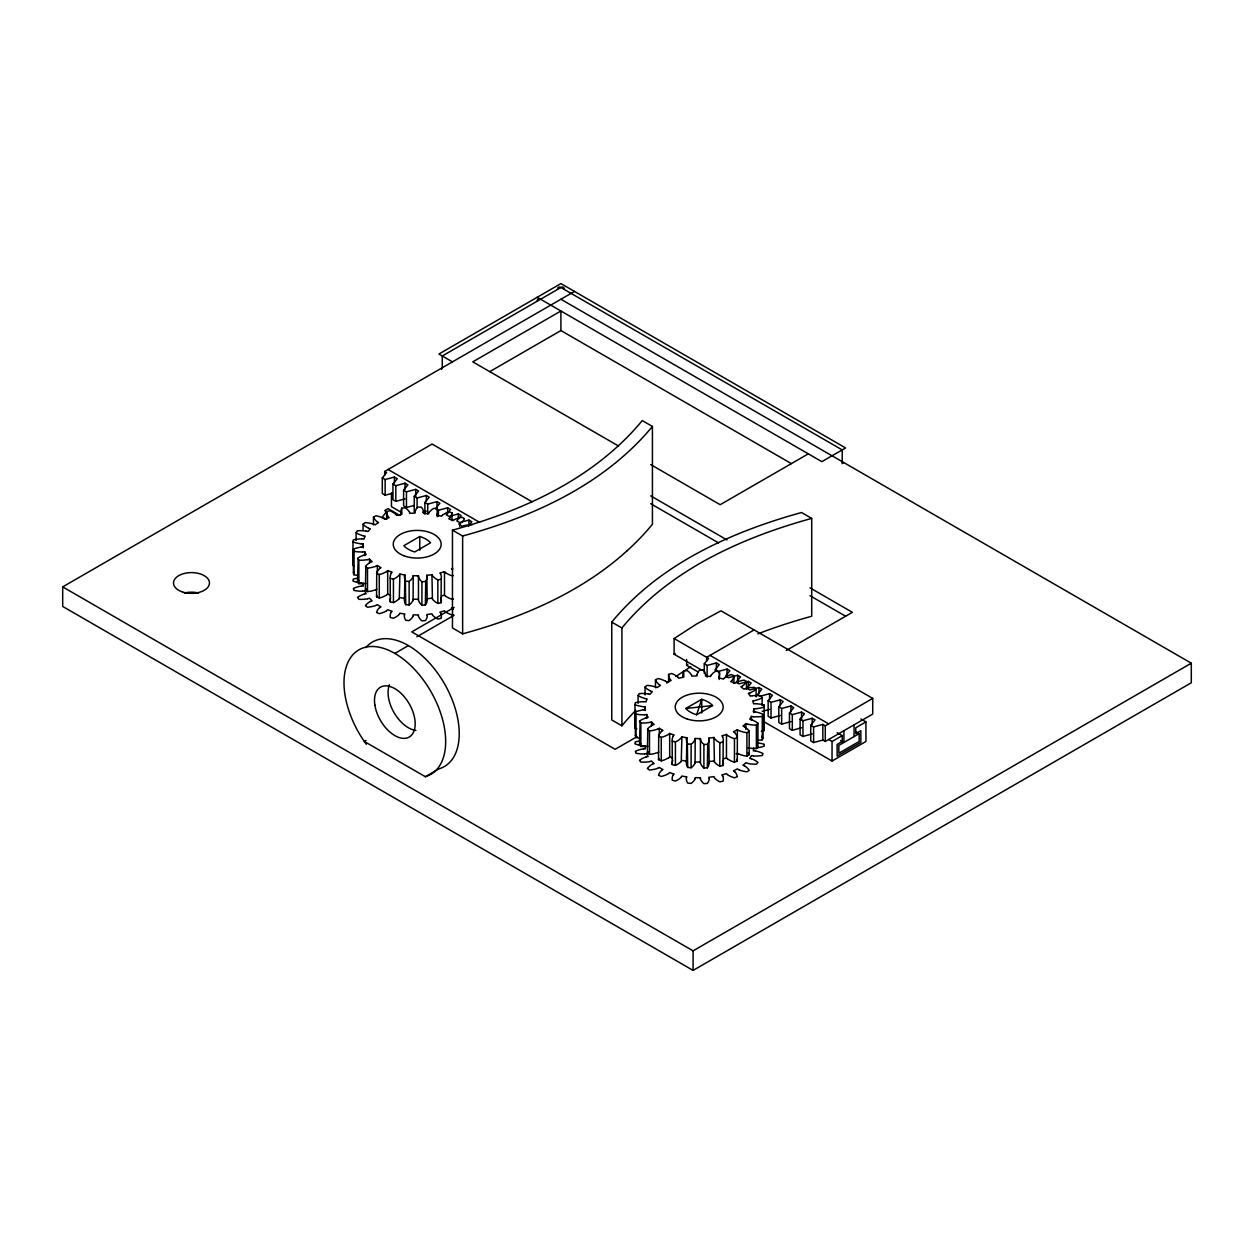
<?xml version="1.0" encoding="UTF-8"?>
<svg xmlns="http://www.w3.org/2000/svg" width="1254" height="1254" viewBox="0 0 1254 1254"><rect width="100%" height="100%" fill="white"/><g stroke="black" fill="none" stroke-linecap="round" stroke-linejoin="round"><path stroke-width="1.5" d="M395.794 514.218L392.894 512.181A27.133 15.659 0 0 0 390.605 511.068L389.712 510.691A64.706 37.354 0 0 0 386.64 511.601L386.64 512.228A27.133 15.659 0 0 0 386.859 513.968L388.003 516.507M677.771 677.019L674.871 674.981A27.133 15.659 0 0 0 672.583 673.868L671.705 673.492A64.706 37.354 0 0 0 668.633 674.401L668.617 675.028A27.133 15.659 0 0 0 668.837 676.768L669.981 679.307M442.537 515.065L445.656 513.137A27.133 15.659 0 0 1 448.07 512.102L448.995 511.773A64.706 37.354 0 0 1 451.957 512.792L451.895 513.419A27.133 15.659 0 0 1 451.487 515.128L450.061 517.636M724.514 677.865L727.633 675.937A27.133 15.659 0 0 1 730.047 674.903L730.972 674.574A64.706 37.354 0 0 1 733.935 675.592L733.872 676.219A27.133 15.659 0 0 1 733.465 677.928L732.054 680.436M413.083 576.824L413.24 575.68A54.314 31.366 0 0 0 418.444 575.79L418.475 576.918M413.083 600.305L413.24 575.68M413.083 615.965L413.24 614.821A54.314 31.366 0 0 0 418.444 614.915L418.475 616.059M695.061 739.625L695.218 738.481A54.314 31.366 0 0 0 700.422 738.575L700.453 739.719M695.061 763.106L695.218 738.481M695.061 778.765L695.218 777.621A54.314 31.366 0 0 0 700.422 777.715L700.453 778.859M414.949 511.742L416.077 509.202A27.133 15.659 0 0 1 417.331 507.619L417.848 507.071A64.706 37.354 0 0 1 421.297 507.133L421.767 507.698A27.133 15.659 0 0 1 422.849 509.312L423.695 511.898M696.926 674.542L698.055 672.003A27.133 15.659 0 0 1 699.309 670.42L699.842 669.871A64.706 37.354 0 0 1 703.29 669.934L703.745 670.498A27.133 15.659 0 0 1 704.826 672.113L705.673 674.699M404.399 576.244L404.666 578.878A27.133 15.659 0 0 0 405.387 580.555L405.732 604.632A64.706 37.354 0 0 0 409.133 604.945L409.776 604.444A27.133 15.659 0 0 0 411.359 602.97L413.036 600.509M404.399 599.726L404.666 602.359A27.133 15.659 0 0 0 405.387 604.036L405.732 604.632M686.377 739.045L686.643 741.678A27.133 15.659 0 0 0 687.364 743.356L687.709 767.432A64.706 37.354 0 0 0 691.111 767.746L691.753 767.244A27.133 15.659 0 0 0 693.337 765.771L695.014 763.31M686.377 762.526L686.643 765.159A27.133 15.659 0 0 0 687.364 766.837L687.709 767.432M423.68 512.118L423.46 513.247A54.314 31.366 0 0 1 428.602 513.717L429.009 512.604M705.657 674.918L705.453 676.047A54.314 31.366 0 0 1 710.579 676.517L710.987 675.404M432.567 599.443L434.997 601.669A27.133 15.659 0 0 0 437.035 602.955L437.834 603.378A64.706 37.354 0 0 0 441.079 602.704L441.22 578.611A27.133 15.659 0 0 0 441.377 576.871L440.797 574.254M441.079 602.704L441.22 602.092A27.133 15.659 0 0 0 441.377 600.352L440.797 597.735M714.545 762.244L716.99 764.47A27.133 15.659 0 0 0 719.028 765.755L719.812 766.178A64.706 37.354 0 0 0 723.056 765.504L723.197 741.412A27.133 15.659 0 0 0 723.354 739.672L722.774 737.054M723.056 765.504L723.197 764.893A27.133 15.659 0 0 0 723.354 763.153L722.962 760.943M386.373 595.227L382.878 596.904A27.133 15.659 0 0 1 380.244 597.766L379.272 598.017A64.706 37.354 0 0 1 376.545 596.81L376.733 572.702A27.133 15.659 0 0 1 377.517 571.025L379.476 568.642M376.545 596.81L376.733 596.183A27.133 15.659 0 0 1 376.984 595.572M668.366 758.027L664.855 759.705A27.133 15.659 0 0 1 662.222 760.567L661.25 760.817A64.706 37.354 0 0 1 658.522 759.611L658.726 735.502A27.133 15.659 0 0 1 659.494 733.825L661.454 731.443M658.522 759.611L658.726 758.983A27.133 15.659 0 0 1 658.961 758.372M696.644 714.764L701.738 699.293A25.723 14.844 0 0 1 712.617 705.547L696.644 714.764A25.723 14.844 0 0 1 685.766 708.51L701.738 699.293L701.738 712.993M390.621 597.766L390.229 599.428A27.133 15.659 0 0 0 390.198 601.152L390.276 601.779A64.706 37.354 0 0 0 393.442 602.578L394.273 602.171A27.133 15.659 0 0 0 396.452 600.979L399.133 598.848M413.036 577.028L411.359 579.489A27.133 15.659 0 0 1 409.776 580.963L409.133 581.464A64.706 37.354 0 0 1 405.732 581.151M695.014 739.829L693.337 742.29A27.133 15.659 0 0 1 691.753 743.763L691.111 744.265A64.706 37.354 0 0 1 687.709 743.951M441.533 369.287L442.019 368.221M437.505 513.811L437.803 511.177A27.133 15.659 0 0 0 437.458 509.453L437.254 508.842A64.706 37.354 0 0 0 433.931 508.293L433.194 508.748A27.133 15.659 0 0 0 431.298 510.096L429.103 512.4M719.482 676.611L719.78 673.978A27.133 15.659 0 0 0 719.435 672.254L719.232 671.642A64.706 37.354 0 0 0 715.924 671.078L715.172 671.533A27.133 15.659 0 0 0 713.275 672.896L711.096 675.201M404.446 576.041L404.917 574.928A54.314 31.366 0 0 1 399.916 574.081L399.274 575.163M404.446 599.522L404.917 574.928M404.446 615.165L404.917 614.068A54.314 31.366 0 0 1 399.916 613.222L399.274 614.303M686.424 738.841L686.894 737.728A54.314 31.366 0 0 1 681.894 736.882L681.251 737.963M686.424 762.322L686.894 737.728M686.424 777.966L686.894 776.869A54.314 31.366 0 0 1 681.894 776.022L681.251 777.104M672.755 760.237L672.222 762.228A27.133 15.659 0 0 0 672.191 763.952L672.254 764.579A64.706 37.354 0 0 0 675.42 765.379L676.267 764.971A27.133 15.659 0 0 0 678.43 763.78L681.11 761.648M409.494 512.04L407.566 509.657A27.133 15.659 0 0 0 405.81 508.246L405.12 507.76A64.706 37.354 0 0 0 401.75 508.199L401.484 508.81A27.133 15.659 0 0 0 400.951 510.519L400.951 513.152M691.471 674.84L689.543 672.457A27.133 15.659 0 0 0 687.803 671.047L687.098 670.561A64.706 37.354 0 0 0 683.728 671L683.461 671.595A27.133 15.659 0 0 0 682.928 673.32L682.944 675.953M736.38 682.38L740.221 680.969A27.133 15.659 0 0 1 743.011 680.311L744.045 680.107A64.706 37.354 0 0 1 746.491 681.518L746.161 682.113A27.133 15.659 0 0 1 745.017 683.728L742.572 685.954M399.274 598.644L399.916 574.081M681.251 761.444L681.894 736.882M391.107 573.36L390.229 575.947A27.133 15.659 0 0 0 390.198 577.671L390.276 601.779M673.084 736.161L672.222 738.747A27.133 15.659 0 0 0 672.191 740.471L672.254 764.579M437.411 514.015L436.706 515.081A54.314 31.366 0 0 1 441.486 516.272L442.364 515.253M719.388 676.815L718.683 677.881A54.314 31.366 0 0 1 723.464 679.072L724.342 678.053M418.507 600.619L419.918 603.127A27.133 15.659 0 0 0 421.328 604.647L421.924 605.18A64.706 37.354 0 0 0 425.357 604.992L425.749 580.931A27.133 15.659 0 0 0 426.658 579.27L427.222 576.652M425.357 604.992L425.749 604.412A27.133 15.659 0 0 0 426.658 602.751L427.222 600.133M700.484 763.42L701.895 765.928A27.133 15.659 0 0 0 703.322 767.448L703.902 767.981A64.706 37.354 0 0 0 707.334 767.793L707.742 743.732A27.133 15.659 0 0 0 708.635 742.07L709.2 739.452M707.334 767.793L707.742 767.213A27.133 15.659 0 0 0 708.635 765.551L709.2 762.934M392.549 493.214L385.15 495.205L382.298 493.543L382.298 477.899L386.608 472.554L384.68 471.441L384.68 475.36M405.042 498.857L395.809 501.349L392.941 499.703L392.941 484.044L397.252 478.699L394.399 477.053L385.15 479.545L382.298 477.899M413.851 505.503L406.453 507.494L403.6 505.848L403.6 490.189L407.911 484.859L405.042 483.198L395.809 485.69L392.941 484.044M414.243 511.993L414.243 496.333L418.554 491.004L415.701 489.358L406.453 491.834L403.6 490.189M375.589 589.897L371.466 591.01A27.133 15.659 0 0 1 368.566 591.465L367.5 591.574A64.706 37.354 0 0 1 365.384 590.007L365.839 565.962A27.133 15.659 0 0 1 367.312 564.441L370.228 562.419M424.887 514.218L424.887 502.478L429.197 497.148L426.344 495.502L417.096 497.995L414.243 496.333M365.384 590.007L365.839 589.443A27.133 15.659 0 0 1 366.34 588.878M468.557 525.739L471.786 521.742L468.933 520.081L459.685 522.573L456.832 520.927L461.143 515.582L458.29 513.936L449.042 516.429L446.189 514.783L450.499 509.437L447.647 507.792L438.398 510.284L435.53 508.638L439.856 503.293L436.988 501.647L427.739 504.139L424.887 502.478M657.566 752.698L653.444 753.811A27.133 15.659 0 0 1 650.544 754.265L649.478 754.375A64.706 37.354 0 0 1 647.362 752.808L647.816 728.762A27.133 15.659 0 0 1 649.29 727.242L652.205 725.22M704.278 663.789L708.588 658.444L674.119 638.552L696.472 624.069L721.003 610.823L872.721 698.415L872.721 714.075L825.273 741.475L822.843 740.079L813.611 742.556L810.742 740.91L810.742 725.251L815.053 719.921L812.2 718.276L802.952 720.752L800.099 719.106L804.41 713.777L801.557 712.131L792.309 714.608L789.456 712.962L793.766 707.632L790.913 705.971L781.665 708.463L778.812 706.817L783.123 701.472L780.254 699.826L771.022 702.318L768.153 700.672L772.464 695.327L769.611 693.681L760.363 696.174L757.51 694.528L761.821 689.183L758.968 687.537L749.72 690.029L746.867 688.368L751.177 683.038L748.324 681.392L739.076 683.869L736.208 682.223L740.534 676.894L737.665 675.248L728.417 677.724L725.564 676.078L729.875 670.749L727.022 669.087L717.774 671.58L714.921 669.934L719.232 664.589L716.379 662.943L707.131 665.435L704.278 663.789L704.278 673.57M647.362 752.808L647.816 752.243A27.133 15.659 0 0 1 648.318 751.679M399.133 575.367L396.452 577.498A27.133 15.659 0 0 1 394.273 578.69L393.442 579.097A64.706 37.354 0 0 1 390.276 578.298M681.11 738.167L678.43 740.299A27.133 15.659 0 0 1 676.267 741.49L675.42 741.898A64.706 37.354 0 0 1 672.254 741.098M391.248 573.156L392.173 572.153A54.314 31.366 0 0 1 387.69 570.617L386.608 571.573M391.248 612.297L392.173 611.294A54.314 31.366 0 0 1 387.69 609.757L386.608 610.714M673.226 735.957L674.15 734.954A54.314 31.366 0 0 1 669.667 733.418L668.586 734.374M673.226 775.097L674.15 774.094A54.314 31.366 0 0 1 669.667 772.558L668.586 773.514M745.926 688.446L750.268 687.631A27.133 15.659 0 0 1 753.246 687.396L754.328 687.364A64.706 37.354 0 0 1 756.084 689.073L755.504 689.606A27.133 15.659 0 0 1 753.717 691.001L750.378 692.804M626.749 551.07C592.06 582.483 549.848 604.397 506.052 620.166A421.344 243.26 0 0 1 462.616 633.85L452.459 627.972L452.459 530.144A421.344 243.26 0 0 0 495.879 516.46C539.675 500.675 581.903 478.777 616.592 447.364A422.833 244.122 0 0 0 642.236 420.56L652.425 426.438L652.425 524.266A422.833 244.122 0 0 1 626.765 551.07M386.608 595.054L387.69 594.098L387.69 570.617M668.586 757.855L669.667 756.899L669.667 733.418M449.888 517.824L448.744 518.748A54.314 31.366 0 0 1 452.866 520.598L454.152 519.72M731.866 680.624L730.721 681.549A54.314 31.366 0 0 1 734.844 683.399L736.129 682.521M666.799 683.085L669.307 681.188M701.77 670.169L674.119 654.212L675.169 653.475M365.823 583.455L362.955 583.674A27.133 15.659 0 0 1 359.945 583.69L358.863 583.659A64.706 37.354 0 0 1 357.5 581.825L358.189 557.858A27.133 15.659 0 0 1 360.274 556.604L363.973 555.067M357.5 581.825L358.189 581.339A27.133 15.659 0 0 1 358.91 580.868M647.801 746.255L644.948 746.475A27.133 15.659 0 0 1 641.938 746.491L640.857 746.459A64.706 37.354 0 0 1 639.477 744.625L640.167 720.658A27.133 15.659 0 0 1 642.252 719.404L645.951 717.868M639.477 744.625L640.167 744.139A27.133 15.659 0 0 1 640.888 743.669M675.781 676.533L690.766 666.658M386.373 571.746L382.878 573.423A27.133 15.659 0 0 1 380.244 574.285L379.272 574.536A64.706 37.354 0 0 1 376.545 573.329M668.366 734.546L664.855 736.223A27.133 15.659 0 0 1 662.222 737.086L661.25 737.336A64.706 37.354 0 0 1 658.522 736.129M460.579 523.153L463.039 520.927A27.133 15.659 0 0 0 464.168 519.313L464.513 518.717A64.706 37.354 0 0 0 462.068 517.322L461.033 517.51A27.133 15.659 0 0 0 458.243 518.168L454.403 519.579M698.384 672.128L686.628 665.341L687.835 664.573M379.696 568.485L381.028 567.639A54.314 31.366 0 0 1 377.344 565.507L375.871 566.275M379.696 607.626L381.028 606.779A54.314 31.366 0 0 1 377.344 604.647L375.871 605.416M661.673 731.286L663.005 730.439A54.314 31.366 0 0 1 659.322 728.308L657.864 729.076M661.673 770.426L663.005 769.58A54.314 31.366 0 0 1 659.322 767.448L657.864 768.216M560.914 299.251L1191.3 663.194L1191.3 682.772L693.086 970.408L62.7 606.45L62.7 586.888L574.473 291.414M489.734 371.654L560.914 330.554L791.368 463.619M384.68 471.441L432.128 444.041L532.104 501.772M419.745 536.508L403.819 545.694A25.723 14.844 0 0 0 414.651 551.979L430.592 542.763A25.723 14.844 0 0 0 419.776 536.477L419.745 550.192M454.152 607.438L411.782 631.891L615.134 749.296L637.173 736.584M416.877 636.781L454.152 615.259M394.838 653.412L408.396 645.591M808.328 453.823L720.204 504.704L650.732 464.591M366.027 740.487L364.334 741.475L425.341 776.696L431.282 773.263M432.128 772.777L438.9 768.859A71.901 41.507 60 0 0 443.164 681.533A71.901 41.507 60 0 0 365.839 647.597M754.093 629.931L706.645 657.331L706.645 661.25M786.289 650.481L852.375 612.328L810.021 587.86M810.742 725.251L813.611 726.912L822.843 724.42L825.273 725.815L872.721 698.415M828.659 739.515L832.045 741.475L842.218 735.596L842.218 741.475L837.123 744.406L837.123 756.146L860.855 742.446L860.855 730.706L855.777 733.637L855.777 727.775L865.934 721.896L865.934 741.475L832.045 761.037L762.573 720.925M859.162 733.637L838.832 745.378L838.832 753.215L859.162 741.475L859.162 733.637L855.777 731.678M62.7 586.888L693.086 950.846L1191.3 663.194M752.557 695.704L757.102 695.531A27.133 15.659 0 0 1 760.096 695.735L761.162 695.845A64.706 37.354 0 0 1 762.118 697.757L761.335 698.196A27.133 15.659 0 0 1 758.999 699.293L755.002 700.547M375.871 589.756L376.858 589.255M657.864 752.557L658.836 752.055M460.328 523.294L458.823 524.031A54.314 31.366 0 0 1 462.021 526.414L463.635 525.755M742.305 686.095L740.8 686.831A54.314 31.366 0 0 1 743.998 689.214L745.613 688.556M357.892 575.335A27.133 15.659 0 0 1 354.96 574.928L353.926 574.74A64.706 37.354 0 0 1 353.393 572.764L353.393 549.283L354.271 548.907A27.133 15.659 0 0 1 356.826 547.998L361.074 547.026M353.393 572.764L354.271 572.388M639.869 738.136A27.133 15.659 0 0 1 636.938 737.728L635.919 737.524A64.706 37.354 0 0 1 635.37 735.565L635.37 712.084L636.248 711.708A27.133 15.659 0 0 1 638.803 710.799L643.051 709.827M635.37 735.565L636.248 735.189M375.589 566.416L371.466 567.529A27.133 15.659 0 0 1 368.566 567.984L367.5 568.093A64.706 37.354 0 0 1 365.384 566.526M657.566 729.217L653.444 730.33A27.133 15.659 0 0 1 650.544 730.784L649.478 730.894A64.706 37.354 0 0 1 647.362 729.326M370.51 562.294L372.172 561.667A54.314 31.366 0 0 1 369.522 559.08L367.767 559.613M370.51 601.434L372.172 600.807A54.314 31.366 0 0 1 369.522 598.221L367.767 598.754M652.503 725.094L654.149 724.467A54.314 31.366 0 0 1 651.5 721.881L649.744 722.414M652.503 764.235L654.149 763.592A54.314 31.366 0 0 1 651.5 761.006L649.744 761.554M757.871 633.85L765.285 631.06A422.833 244.122 0 0 1 811.714 616.247L811.714 518.404L801.541 512.525A422.833 244.122 0 0 0 755.112 527.338C711.645 543.374 669.667 565.397 635.449 597.029A421.344 243.26 0 0 0 611.764 622.109L611.748 719.937L621.921 725.815A421.344 243.26 0 0 1 635.778 710.313M755.848 703.682L760.332 704.168A27.133 15.659 0 0 1 763.153 704.795L764.125 705.062L764.235 730.533L763.294 730.831A27.133 15.659 0 0 1 761.335 731.364M463.949 525.645L468.275 524.83A27.133 15.659 0 0 1 471.269 524.595L472.35 524.564M750.064 692.898L748.293 693.399A54.314 31.366 0 0 1 750.362 696.158L752.212 695.766M422.645 512.149L426.344 511.146M762.213 711.332L769.611 709.341M768.153 700.672L768.153 716.316L771.022 717.978L780.254 715.485M778.812 706.817L778.812 722.476L781.665 724.122L790.913 721.63M789.456 712.962L789.456 728.621L792.309 730.267L801.557 727.775M800.099 719.106L800.099 734.766L802.952 736.411L812.2 733.919M367.438 559.692L362.955 560.193A27.133 15.659 0 0 1 359.945 560.209L358.863 560.177A64.706 37.354 0 0 1 357.5 558.343M649.415 722.492L644.948 722.994A27.133 15.659 0 0 1 641.938 723.009L640.857 722.978A64.706 37.354 0 0 1 639.477 721.144M364.303 554.973L366.168 554.613A54.314 31.366 0 0 1 364.726 551.729L362.798 551.995M364.303 594.114L366.168 593.738A54.314 31.366 0 0 1 364.726 590.853L362.798 591.12M646.28 717.774L648.146 717.413A54.314 31.366 0 0 1 646.703 714.529L644.775 714.796M646.28 756.914L648.146 756.538A54.314 31.366 0 0 1 646.703 753.654L644.775 753.92M755.613 711.88L759.752 712.993A27.133 15.659 0 0 1 762.197 713.996L763.028 714.404A64.706 37.354 0 0 1 762.275 716.347L761.225 716.504A27.133 15.659 0 0 1 758.262 716.802L753.701 716.802M763.028 714.404L763.028 737.885A64.706 37.354 0 0 1 762.275 739.829L761.225 739.985A27.133 15.659 0 0 1 758.262 740.283L756.585 740.377M754.657 700.61L752.713 700.845A54.314 31.366 0 0 1 753.529 703.808L755.488 703.682M685.797 708.494L712.57 705.563M757.008 747.792L757.197 747.776A15.565 8.982 0 0 0 757.871 747.697L758.842 747.541A20.534 11.85 0 0 0 760.3 747.259L761.335 747.023A26.428 15.252 0 0 0 764.235 746.177A64.706 37.354 0 0 0 764.125 744.186A26.428 15.252 0 0 0 761.131 743.465L760.081 743.261A20.534 11.85 0 0 0 758.607 743.026L757.714 742.917A15.565 8.982 0 0 0 756.93 742.854L756.805 742.838M362.437 552.026L357.892 551.854A27.133 15.659 0 0 1 354.96 551.447L353.926 551.258A64.706 37.354 0 0 1 353.393 549.283M644.415 714.827L639.869 714.655A27.133 15.659 0 0 1 636.938 714.247L635.919 714.043A64.706 37.354 0 0 1 635.37 712.084M756.131 708.729L760.551 708.071A27.133 15.659 0 0 0 763.294 707.35L764.235 707.052A64.706 37.354 0 0 0 764.125 705.062M361.418 546.995L363.394 546.916A54.314 31.366 0 0 1 363.237 543.907L361.262 543.891M361.418 586.135L363.394 586.041A54.314 31.366 0 0 1 363.237 583.047L361.262 583.016M643.412 709.795L645.387 709.717A54.314 31.366 0 0 1 645.214 706.707L643.239 706.692M643.412 748.936L645.387 748.842A54.314 31.366 0 0 1 645.214 745.848L643.239 745.817M751.851 719.78L755.363 721.458A27.133 15.659 0 0 1 757.306 722.79L757.949 723.292A64.706 37.354 0 0 1 756.381 725.063L755.3 725.063A27.133 15.659 0 0 1 752.29 724.937L747.87 724.279M757.949 723.292L757.949 746.773A64.706 37.354 0 0 1 756.381 748.544L755.3 748.544A27.133 15.659 0 0 1 752.29 748.419L747.87 747.76M361.716 538.844L357.186 539.173A27.133 15.659 0 0 0 354.318 539.69L353.315 539.925A64.706 37.354 0 0 0 352.985 541.9L352.985 565.382L353.894 565.726M643.694 701.644L639.179 701.974A27.133 15.659 0 0 0 636.295 702.491L635.292 702.726A64.706 37.354 0 0 0 634.963 704.701L634.963 728.182L635.888 728.527A27.133 15.659 0 0 0 636.813 728.84M755.253 711.833L753.293 711.676A54.314 31.366 0 0 0 753.795 708.682L755.77 708.729M755.253 750.974L753.293 750.801A54.314 31.366 0 0 0 753.795 747.807M360.901 543.875L356.559 543.06A27.133 15.659 0 0 1 353.894 542.245L352.985 541.9M642.879 706.676L638.537 705.861A27.133 15.659 0 0 1 635.888 705.046L634.963 704.701M362.077 538.859L364.036 539.063A54.314 31.366 0 0 1 365.165 536.132L363.252 535.819M644.054 701.66L646.014 701.864A54.314 31.366 0 0 1 647.142 698.933L645.23 698.619M744.798 726.897L747.478 729.029A27.133 15.659 0 0 1 748.795 730.596L749.187 731.176A64.706 37.354 0 0 1 746.914 732.665L745.864 732.508A27.133 15.659 0 0 1 743.011 731.96L739.014 730.69M749.187 731.176L749.187 754.657A64.706 37.354 0 0 1 746.914 756.146L745.864 755.99A27.133 15.659 0 0 1 743.011 755.441L739.014 754.171M365.886 531.006L361.356 530.661A27.133 15.659 0 0 0 358.346 530.755L357.28 530.834A64.706 37.354 0 0 0 356.105 532.715L356.105 540.537M647.863 693.807L643.333 693.462A27.133 15.659 0 0 0 640.324 693.556L639.258 693.634A64.706 37.354 0 0 0 638.082 695.515L638.082 703.337M751.522 719.686L749.704 719.247A54.314 31.366 0 0 0 751.459 716.426L753.356 716.755M753.356 755.896L751.459 755.551A54.314 31.366 0 0 1 749.704 758.388L751.522 758.827M640.731 745.503L641.155 745.581A15.565 8.982 0 0 0 641.813 745.691L642.142 745.722A7.634 4.405 0 0 0 642.879 745.801M362.923 535.756L359.052 534.345A27.133 15.659 0 0 1 356.841 533.169L356.105 532.715M644.901 698.556L641.045 697.146A27.133 15.659 0 0 1 638.819 695.97L638.082 695.515M366.215 531.069L368.018 531.539A54.314 31.366 0 0 1 370.385 528.859L368.66 528.295M648.193 693.87L650.011 694.34A54.314 31.366 0 0 1 652.362 691.659L650.654 691.095M763.153 728.276L764.125 728.543A64.706 37.354 0 0 1 764.235 730.533M734.891 732.775L736.584 735.22A27.133 15.659 0 0 1 737.18 736.929L737.305 737.556A64.706 37.354 0 0 1 734.452 738.669L733.512 738.371A27.133 15.659 0 0 1 730.988 737.43L727.665 735.612M734.687 732.602L733.465 731.709A54.314 31.366 0 0 0 737.368 729.734L737.305 761.037A64.706 37.354 0 0 1 734.452 762.15L733.512 761.852A27.133 15.659 0 0 1 730.988 760.912L727.665 759.093M373.284 524L369.052 523.028A27.133 15.659 0 0 0 366.09 522.683L365.024 522.604A64.706 37.354 0 0 0 363.08 524.266L363.08 530.128M655.262 686.8L651.03 685.828A27.133 15.659 0 0 0 648.083 685.483L647.001 685.405A64.706 37.354 0 0 0 645.058 687.051L645.058 694.888M744.531 726.756L742.948 726.082A54.314 31.366 0 0 0 745.864 723.589L747.556 724.185M747.556 763.325L745.864 762.73A54.314 31.366 0 0 1 742.948 765.206L744.531 765.896M368.362 528.185L365.243 526.272A27.133 15.659 0 0 1 363.597 524.815L363.08 524.266M650.356 690.985L647.221 689.073A27.133 15.659 0 0 1 645.575 687.615L645.058 687.051M373.582 524.125L375.134 524.83A54.314 31.366 0 0 1 378.567 522.589L377.156 521.789M655.56 686.926L657.112 687.631A54.314 31.366 0 0 1 660.544 685.389L659.134 684.59M762.197 737.477L763.028 737.885M441.079 579.223A64.706 37.354 0 0 1 437.834 579.897L437.05 579.473A27.133 15.659 0 0 1 434.997 578.188L432.567 575.962M723.056 742.023A64.706 37.354 0 0 1 719.812 742.697L719.028 742.274A27.133 15.659 0 0 1 716.99 740.989L714.545 738.763M537.182 297.292L821.872 461.66L845.604 447.96L560.914 283.592L438.9 354.036L452.459 361.857M618.52 446.001L472.789 361.857L560.914 310.992L560.914 330.554M650.732 495.894L726.975 539.925M650.732 503.732L718.511 542.857M810.021 595.697L845.604 616.231M860.855 718.965L865.934 721.896M388.066 469.482L479.577 522.307M710.03 655.372L828.659 723.856M837.123 732.665L842.218 735.596M840.525 740.487L843.911 742.446L843.911 730.706M452.459 530.144L462.632 536.007A421.344 243.26 0 0 0 506.052 522.338C549.848 506.553 592.06 484.64 626.749 453.227A422.833 244.122 0 0 0 652.409 426.438M611.748 622.109L621.921 627.972L621.921 725.815M401.625 512.525L391.452 506.663L391.452 492.963M399.932 515.472L388.066 508.622L384.68 510.582L386.608 511.695L382.298 517.024L385.15 518.686M665.451 681.094L661.767 679.543A27.133 15.659 0 0 0 659.055 678.775L658.052 678.555A64.706 37.354 0 0 0 655.466 679.872L655.466 687.694M383.473 518.294L379.79 516.742A27.133 15.659 0 0 0 377.078 515.99L376.059 515.755A64.706 37.354 0 0 0 373.473 517.071L373.473 524.893M737.368 729.734L738.747 730.549M738.747 754.03L737.368 753.215A54.314 31.366 0 0 1 736.098 753.889M738.747 769.69L737.368 768.859A54.314 31.366 0 0 1 733.465 770.849L734.687 771.743M452.71 569.802L451.471 568.908A54.314 31.366 0 0 0 452.819 568.281M452.71 608.942L451.471 608.049A54.314 31.366 0 0 0 452.819 607.406M658.883 684.433L656.688 682.129A27.133 15.659 0 0 1 655.717 680.483L655.466 679.872M376.905 521.633L374.711 519.328A27.133 15.659 0 0 1 373.739 517.683L373.473 517.071M445.687 572.827L448.995 574.63A27.133 15.659 0 0 0 451.534 575.57L452.475 575.868A64.706 37.354 0 0 0 453.446 575.508M445.687 596.293L448.995 598.111A27.133 15.659 0 0 0 451.534 599.051L452.475 599.349A64.706 37.354 0 0 0 453.446 598.989M665.686 681.251L666.877 682.16A54.314 31.366 0 0 1 671.188 680.467L670.153 679.496M383.708 518.451L384.9 519.36A54.314 31.366 0 0 1 389.21 517.667L388.176 516.695M757.949 746.773L757.306 746.271A27.133 15.659 0 0 0 756.648 745.769M707.334 744.312A64.706 37.354 0 0 1 703.902 744.5L703.322 743.967A27.133 15.659 0 0 1 701.895 742.446L700.484 739.938M425.357 581.511A64.706 37.354 0 0 1 421.924 581.699L421.328 581.166A27.133 15.659 0 0 1 419.918 579.646L418.507 577.138M722.649 736.866L721.849 735.816A54.314 31.366 0 0 0 726.474 734.452L727.461 735.44M726.474 734.452L726.474 757.933L727.461 758.921M727.461 774.58L726.474 773.593A54.314 31.366 0 0 1 721.849 774.956L722.649 775.991M440.671 574.066L439.856 573.015A54.314 31.366 0 0 0 444.496 571.652L445.483 572.639M444.496 571.652L444.496 595.133L445.483 596.12M445.483 611.78L444.496 610.792A54.314 31.366 0 0 1 439.856 612.156L440.671 613.19M453.321 609.522L453.29 609.491A7.634 4.405 0 0 0 452.913 609.115M677.944 677.207L678.696 678.257A54.314 31.366 0 0 1 683.602 677.238L683.022 676.157M395.966 514.406L396.719 515.457A54.314 31.366 0 0 1 401.625 514.438L401.029 513.356M749.187 754.657L748.795 754.077A27.133 15.659 0 0 0 747.886 752.933M842.218 461.66L843.017 463.353M709.168 762.73L708.823 738.12A54.314 31.366 0 0 0 713.902 737.462L714.435 738.575M713.902 737.462L714.435 762.056M714.435 777.699L713.902 776.602A54.314 31.366 0 0 1 708.823 777.261L709.168 778.389M427.191 599.929L426.846 575.32A54.314 31.366 0 0 0 431.925 574.661L432.442 575.774M431.925 574.661L432.442 599.255M432.442 614.899L431.925 613.802A54.314 31.366 0 0 1 426.846 614.46L427.191 615.589M708.823 738.12L709.168 739.249M426.846 575.32L427.191 576.448M691.55 675.044L691.832 676.188A54.314 31.366 0 0 1 697.02 675.89L696.926 674.762M409.572 512.243L409.854 513.388A54.314 31.366 0 0 1 415.027 513.105L414.949 511.961M737.305 761.037L737.18 760.41A27.133 15.659 0 0 0 736.788 759.187M700.422 738.575L700.453 763.2M418.444 575.79L418.475 600.4M854.068 724.843L854.068 736.584M842.218 463.619L842.218 449.92L560.914 287.511A4.797 2.774 60 0 0 557.528 289.125M832.045 741.475L832.045 761.037M825.273 725.815L825.273 741.475M822.843 724.42L822.843 740.079M813.611 726.912L813.611 742.556M812.2 718.276L812.2 724.138M802.952 720.752L802.952 736.411M801.557 712.131L801.557 719.953M792.309 714.608L792.309 730.267M790.913 705.971L790.913 711.849M781.665 708.463L781.665 724.122M780.254 699.826L780.254 705.704M771.022 702.318L771.022 717.978M769.611 693.681L769.611 699.56M762.275 716.347L762.275 739.829M762.118 697.757L762.118 705.594M758.968 687.537L758.968 693.399M756.381 725.063L756.381 748.544M756.084 689.073L756.084 696.895M753.795 708.682L753.795 712.586M751.459 716.426L751.459 720.329M748.324 681.392L748.324 687.255M746.914 732.665L746.914 756.146M746.491 681.518L746.491 689.355M745.864 723.589L745.864 729.467M737.665 675.248L737.665 683.069M734.452 738.669L734.452 762.15M733.935 675.592L733.935 683.414M727.022 669.087L727.022 674.966M719.812 742.697L719.812 766.178M719.232 671.642L719.232 679.464M716.379 662.943L716.379 670.78M707.131 665.435L707.131 677.176M703.902 744.5L703.902 767.981M693.086 950.846L693.086 970.408M691.111 744.265L691.111 767.746M686.628 659.479L686.628 665.341M683.728 671L683.728 676.862M675.42 741.898L675.42 765.379M674.119 638.552L674.119 654.212M668.633 674.401L668.633 682.223M661.25 737.336L661.25 760.817M659.322 728.308L659.322 736.145M651.5 721.881L651.5 725.784M649.478 730.894L649.478 754.375M646.703 714.529L646.703 718.432M645.214 706.707L645.214 710.626M640.857 722.978L640.857 746.459M635.919 714.043L635.919 737.524M468.933 520.081L468.933 525.959M462.632 536.007L462.632 633.85M459.685 522.573L459.685 526.492M458.29 513.936L458.29 517.855M451.957 512.792L451.957 520.614M447.647 507.792L447.647 513.67M442.286 367.735L442.286 355.995L560.914 287.511A4.797 2.774 -60 0 1 564.284 289.125M438.398 510.284L438.398 516.146M437.834 579.897L437.834 603.378M437.254 508.842L437.254 516.664M436.988 501.647L436.988 509.469M427.739 504.139L427.739 513.921M426.344 495.502L426.344 501.365M421.924 581.699L421.924 605.18M417.096 497.995L417.096 507.776M415.701 489.358L415.701 497.18M409.133 581.464L409.133 604.945M406.453 491.834L406.453 507.494M405.042 483.198L405.042 489.076M401.75 508.199L401.75 514.062M395.809 485.69L395.809 501.349M394.399 477.053L394.399 482.931M393.442 579.097L393.442 602.578M386.64 511.601L386.64 519.422M385.15 479.545L385.15 495.205M379.272 574.536L379.272 598.017M377.344 565.507L377.344 573.344M369.522 559.08L369.522 562.999M367.5 568.093L367.5 591.574M364.726 551.729L364.726 555.632M363.237 543.907L363.237 547.826M358.863 560.177L358.863 583.659M353.926 551.258L353.926 574.74M366.34 744.28A71.901 41.507 60 0 1 356.152 651.688A71.901 41.507 60 0 1 431.909 693.352A71.901 41.507 60 0 1 425.31 776.696M621.921 627.972A421.344 243.26 0 0 1 645.606 602.908C679.84 571.275 721.802 549.236 765.285 533.216A422.833 244.122 0 0 1 811.714 518.404M726.474 757.933A54.314 31.366 0 0 1 723.417 758.874M713.902 760.943A54.314 31.366 0 0 1 708.823 761.601M700.422 762.056A54.314 31.366 0 0 1 695.218 761.962M686.894 761.209A54.314 31.366 0 0 1 681.894 760.363M672.63 757.949A54.314 31.366 0 0 1 669.667 756.899M634.963 728.182A64.706 37.354 0 0 1 635.167 726.865M444.496 595.133A54.314 31.366 0 0 1 441.439 596.073M431.925 598.142A54.314 31.366 0 0 1 426.846 598.801M418.444 599.271A54.314 31.366 0 0 1 413.24 599.161M404.917 598.409A54.314 31.366 0 0 1 399.916 597.562M390.652 595.148A54.314 31.366 0 0 1 387.69 594.098M352.985 565.382A64.706 37.354 0 0 1 353.189 564.065M709.2 778.593A7.634 4.405 0 0 1 709.215 779.016L709.2 779.22A15.565 8.982 0 0 1 709.137 779.612L709.027 780.129A20.534 11.85 0 0 1 708.698 781.054L708.51 781.493A26.428 15.252 0 0 1 707.334 783.452A64.706 37.354 0 0 1 703.902 783.64A26.428 15.252 0 0 1 702.256 782.01L701.785 781.43A20.534 11.85 0 0 1 701.205 780.615L700.908 780.129A15.565 8.982 0 0 1 700.704 779.674L700.641 779.533A7.634 4.405 0 0 1 700.484 779.063M761.821 736.255A64.706 37.354 0 0 1 762.118 736.897M695.014 778.969A7.634 4.405 0 0 1 694.841 779.392L694.732 779.58A15.565 8.982 0 0 1 694.512 779.941L694.23 780.364A20.534 11.85 0 0 1 693.462 781.289L692.929 781.838A26.428 15.252 0 0 1 691.111 783.405A64.706 37.354 0 0 1 687.709 783.092A26.428 15.252 0 0 1 686.816 781.289L686.596 780.662A20.534 11.85 0 0 1 686.393 779.784L686.33 779.33A15.565 8.982 0 0 1 686.314 778.797L686.314 778.609A7.634 4.405 0 0 1 686.377 778.185M681.11 777.292A7.634 4.405 0 0 1 680.75 777.668L680.577 777.841A15.565 8.982 0 0 1 680.201 778.17L679.605 778.64A20.534 11.85 0 0 1 678.618 779.314L677.85 779.784A26.428 15.252 0 0 1 675.42 781.023A64.706 37.354 0 0 1 672.254 780.239A26.428 15.252 0 0 1 672.175 778.358L672.238 777.731A20.534 11.85 0 0 1 672.41 776.837L672.599 776.273A15.565 8.982 0 0 1 672.755 775.881L672.834 775.693A7.634 4.405 0 0 1 673.084 775.285M668.366 773.687A7.634 4.405 0 0 1 667.865 774L667.614 774.126A15.565 8.982 0 0 1 667.112 774.392L666.423 774.721A20.534 11.85 0 0 1 665.075 775.285L664.275 775.568A26.428 15.252 0 0 1 661.25 776.477A64.706 37.354 0 0 1 658.522 775.254A26.428 15.252 0 0 1 659.243 773.436L659.588 772.825A20.534 11.85 0 0 1 660.137 771.994L660.56 771.461A15.565 8.982 0 0 1 660.874 771.116L661.046 770.944A7.634 4.405 0 0 1 661.454 770.583M657.566 768.341A7.634 4.405 0 0 1 656.955 768.577L656.657 768.671A15.565 8.982 0 0 1 656.061 768.859L655.231 769.078A20.534 11.85 0 0 1 653.695 769.423L652.644 769.611A26.428 15.252 0 0 1 649.478 770.034A64.706 37.354 0 0 1 647.362 768.467A26.428 15.252 0 0 1 648.851 766.79L649.447 766.257A20.534 11.85 0 0 1 650.324 765.536L650.967 765.081A15.565 8.982 0 0 1 651.422 764.783L651.657 764.642A7.634 4.405 0 0 1 652.205 764.36M649.415 761.633A7.634 4.405 0 0 1 648.71 761.774L648.459 761.805A15.565 8.982 0 0 1 647.722 761.915L646.845 762.009A20.534 11.85 0 0 1 645.199 762.118L644.101 762.15A26.428 15.252 0 0 1 640.857 762.103A64.706 37.354 0 0 1 639.477 760.285A26.428 15.252 0 0 1 641.64 758.874L642.44 758.435A20.534 11.85 0 0 1 643.615 757.871L644.431 757.51A15.565 8.982 0 0 1 644.995 757.306L645.293 757.197A7.634 4.405 0 0 1 645.951 756.993M644.415 753.952A7.634 4.405 0 0 1 643.678 753.983L643.333 753.999A15.565 8.982 0 0 1 642.659 753.983L641.75 753.952A20.534 11.85 0 0 1 640.12 753.826L639.038 753.701A26.428 15.252 0 0 1 635.903 753.184A64.706 37.354 0 0 1 635.37 751.224A26.428 15.252 0 0 1 638.067 750.174L639.038 749.861A20.534 11.85 0 0 1 640.418 749.469L641.358 749.249A15.565 8.982 0 0 1 642.001 749.124L642.33 749.077A7.634 4.405 0 0 1 643.051 748.967M640.198 745.393A20.534 11.85 0 0 1 638.772 745.064L637.784 744.782A26.428 15.252 0 0 1 634.963 743.841A64.706 37.354 0 0 1 635.292 741.851A26.428 15.252 0 0 1 638.364 741.224L639.43 741.067A20.534 11.85 0 0 1 640.198 740.973M755.613 751.005A7.634 4.405 0 0 1 756.319 751.146L756.648 751.209A15.565 8.982 0 0 1 757.275 751.365L758.184 751.616A20.534 11.85 0 0 1 759.516 752.039L760.457 752.4A26.428 15.252 0 0 1 763.028 753.529A64.706 37.354 0 0 1 762.275 755.472A26.428 15.252 0 0 1 759.109 755.88L758.168 755.958A20.534 11.85 0 0 1 756.476 756.037L755.566 756.037A15.565 8.982 0 0 1 754.783 756.021L754.438 756.005A7.634 4.405 0 0 1 753.701 755.943M751.851 758.921A7.634 4.405 0 0 1 752.478 759.14L752.761 759.25A15.565 8.982 0 0 1 753.293 759.485L754.077 759.861A20.534 11.85 0 0 1 755.19 760.488L755.943 760.959A26.428 15.252 0 0 1 757.949 762.432A64.706 37.354 0 0 1 756.381 764.203A26.428 15.252 0 0 1 753.137 764.125L752.024 764.062A20.534 11.85 0 0 1 750.519 763.905L749.531 763.764A15.565 8.982 0 0 1 748.889 763.639L748.56 763.576A7.634 4.405 0 0 1 747.87 763.42M744.798 766.037A7.634 4.405 0 0 1 745.315 766.351L745.534 766.492A15.565 8.982 0 0 1 745.958 766.805L746.553 767.276A20.534 11.85 0 0 1 747.353 768.028L747.886 768.592A26.428 15.252 0 0 1 749.187 770.317A64.706 37.354 0 0 1 746.914 771.806A26.428 15.252 0 0 1 743.794 771.273L742.76 771.038A20.534 11.85 0 0 1 741.365 770.677L740.471 770.395A15.565 8.982 0 0 1 739.891 770.191L739.719 770.128A7.634 4.405 0 0 1 739.014 769.831M734.907 771.915A7.634 4.405 0 0 1 735.267 772.292L735.408 772.464A15.565 8.982 0 0 1 735.69 772.825L736.067 773.373A20.534 11.85 0 0 1 736.521 774.22L736.788 774.831A26.428 15.252 0 0 1 737.321 776.681A64.706 37.354 0 0 1 734.452 777.809A26.428 15.252 0 0 1 731.678 776.837L730.894 776.524A20.534 11.85 0 0 1 729.577 775.912L728.919 775.568A15.565 8.982 0 0 1 728.355 775.238L728.182 775.113A7.634 4.405 0 0 1 727.665 774.753M722.774 776.195A7.634 4.405 0 0 1 722.978 776.602L723.041 776.806A15.565 8.982 0 0 1 723.166 777.182L723.276 777.762A20.534 11.85 0 0 1 723.354 778.656L723.354 779.204A26.428 15.252 0 0 1 723.056 781.164A64.706 37.354 0 0 1 719.812 781.838A26.428 15.252 0 0 1 717.539 780.505L716.818 780.004A20.534 11.85 0 0 1 715.909 779.298L715.407 778.859A15.565 8.982 0 0 1 715.015 778.468L714.858 778.295A7.634 4.405 0 0 1 714.545 777.903M427.222 615.792A7.634 4.405 0 0 1 427.222 616.216L427.222 616.341A15.565 8.982 0 0 1 427.159 616.811L427.05 617.329A20.534 11.85 0 0 1 426.721 618.253L426.438 618.88A26.428 15.252 0 0 1 425.357 620.652A64.706 37.354 0 0 1 421.924 620.84A26.428 15.252 0 0 1 420.278 619.21L419.808 618.63A20.534 11.85 0 0 1 419.212 617.814L418.899 617.266A15.565 8.982 0 0 1 418.711 616.89L418.632 616.686A7.634 4.405 0 0 1 418.507 616.263M453.446 614.648A64.706 37.354 0 0 1 452.475 615.009A26.428 15.252 0 0 1 449.684 614.037L448.791 613.676A20.534 11.85 0 0 1 447.6 613.112L446.926 612.767A15.565 8.982 0 0 1 446.377 612.438L446.236 612.344A7.634 4.405 0 0 1 445.687 611.952M413.036 616.169A7.634 4.405 0 0 1 412.848 616.592L412.77 616.733A15.565 8.982 0 0 1 412.535 617.14L412.284 617.501A20.534 11.85 0 0 1 411.484 618.488L410.951 619.037A26.428 15.252 0 0 1 409.133 620.605A64.706 37.354 0 0 1 405.732 620.291A26.428 15.252 0 0 1 404.838 618.488L404.619 617.861A20.534 11.85 0 0 1 404.415 616.984L404.352 616.466A15.565 8.982 0 0 1 404.321 615.996L404.337 615.808A7.634 4.405 0 0 1 404.384 615.385M399.133 614.491A7.634 4.405 0 0 1 398.772 614.868L398.6 615.04A15.565 8.982 0 0 1 398.223 615.369L397.628 615.839A20.534 11.85 0 0 1 396.625 616.513L395.872 616.984A26.428 15.252 0 0 1 393.442 618.238A64.706 37.354 0 0 1 390.276 617.438A26.428 15.252 0 0 1 390.198 615.557L390.26 614.93A20.534 11.85 0 0 1 390.433 614.037L390.605 613.472A15.565 8.982 0 0 1 390.762 613.081L390.856 612.892A7.634 4.405 0 0 1 391.091 612.485M386.389 610.886A7.634 4.405 0 0 1 385.871 611.2L385.683 611.309A15.565 8.982 0 0 1 385.135 611.591L384.523 611.889A20.534 11.85 0 0 1 383.097 612.485L382.156 612.814A26.428 15.252 0 0 1 379.272 613.676A64.706 37.354 0 0 1 376.545 612.454A26.428 15.252 0 0 1 377.266 610.635L377.595 610.024A20.534 11.85 0 0 1 378.144 609.193L378.583 608.66A15.565 8.982 0 0 1 378.896 608.315L379.069 608.143A7.634 4.405 0 0 1 379.46 607.782M375.589 605.541A7.634 4.405 0 0 1 374.962 605.776L374.68 605.886A15.565 8.982 0 0 1 374.068 606.058L373.159 606.309A20.534 11.85 0 0 1 371.717 606.622L370.667 606.811A26.428 15.252 0 0 1 367.5 607.234A64.706 37.354 0 0 1 365.384 605.666A26.428 15.252 0 0 1 366.873 603.989L367.453 603.456A20.534 11.85 0 0 1 368.347 602.735L368.989 602.281A15.565 8.982 0 0 1 369.444 601.983L369.679 601.842A7.634 4.405 0 0 1 370.228 601.559M367.438 598.832A7.634 4.405 0 0 1 366.732 598.973L366.466 599.004A15.565 8.982 0 0 1 365.745 599.114L364.867 599.208A20.534 11.85 0 0 1 363.221 599.318L362.124 599.349A26.428 15.252 0 0 1 358.863 599.302A64.706 37.354 0 0 1 357.5 597.484A26.428 15.252 0 0 1 359.663 596.073L360.462 595.634A20.534 11.85 0 0 1 361.638 595.07L362.453 594.709A15.565 8.982 0 0 1 363.017 594.506L363.315 594.396A7.634 4.405 0 0 1 363.973 594.192M362.437 591.151A7.634 4.405 0 0 1 361.701 591.183L361.356 591.198A15.565 8.982 0 0 1 360.682 591.183L359.773 591.151A20.534 11.85 0 0 1 358.142 591.026L357.061 590.9A26.428 15.252 0 0 1 353.926 590.383A64.706 37.354 0 0 1 353.393 588.424A26.428 15.252 0 0 1 356.089 587.374L357.061 587.06A20.534 11.85 0 0 1 358.44 586.668L359.381 586.449A15.565 8.982 0 0 1 360.023 586.323L360.337 586.276A7.634 4.405 0 0 1 361.074 586.167M360.901 583A7.634 4.405 0 0 1 360.164 582.922L359.835 582.891A15.565 8.982 0 0 1 359.177 582.781L358.221 582.593A20.534 11.85 0 0 1 356.794 582.264L355.791 581.981A26.428 15.252 0 0 1 352.985 581.041A64.706 37.354 0 0 1 353.315 579.05A26.428 15.252 0 0 1 356.387 578.423L357.453 578.266A20.534 11.85 0 0 1 358.064 578.188M440.797 613.394A7.634 4.405 0 0 1 441 613.802L441.063 614.005A15.565 8.982 0 0 1 441.173 614.382L441.298 614.962A20.534 11.85 0 0 1 441.377 615.855L441.377 616.404A26.428 15.252 0 0 1 441.079 618.363A64.706 37.354 0 0 1 437.834 619.037A26.428 15.252 0 0 1 435.546 617.705L434.84 617.203A20.534 11.85 0 0 1 433.915 616.498L433.492 616.122A15.565 8.982 0 0 1 433.038 615.667L432.912 615.526A7.634 4.405 0 0 1 432.567 615.103M415.889 730.439A28.764 16.6 60 0 1 394.022 712.586A28.764 16.6 60 0 1 389.492 684.731M184.354 593.017A17.979 10.377 0 0 1 198.634 593.017M537.182 301.211A4.797 2.774 60 0 1 540.568 299.251M374.868 705.03A28.764 16.6 60 0 0 408.161 737.556A28.764 16.6 60 0 0 401.484 693.76A28.764 16.6 60 0 0 374.868 705.03M403.772 555.694A23.967 13.841 0 0 0 441.11 545.224A23.967 13.841 0 0 0 406.735 531.79A23.967 13.841 0 0 0 403.772 555.694M687.208 719.012A23.967 13.841 0 0 0 723.15 707.037A23.967 13.841 0 0 0 687.208 695.045A23.967 13.841 0 0 0 687.208 719.012M182.504 591.966A17.979 10.377 0 0 0 209.465 582.969A17.979 10.377 0 0 0 182.504 573.987A17.979 10.377 0 0 0 182.504 591.966"/></g></svg>
